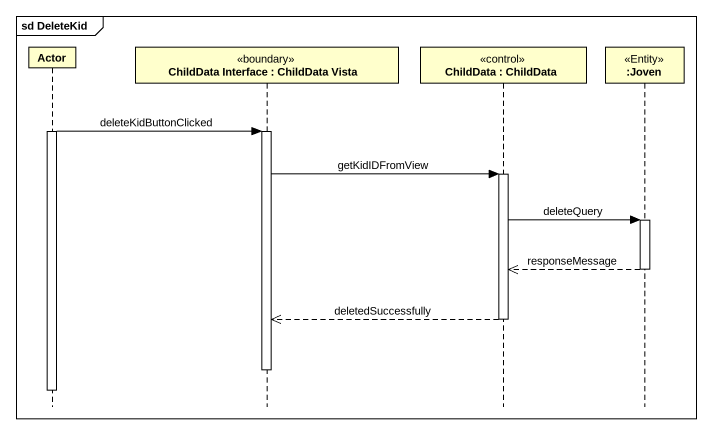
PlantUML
@startuml
mainframe sd DeleteKid
hide footbox
participant "Actor" as Actor_
participant "ChildData Interface : ChildData Vista" as ChildData_Interface <<boundary>>
participant "ChildData : ChildData" as ChildData <<control>>
participant ":Joven" as Joven <<Entity>>

activate Actor_
Actor_ -> ChildData_Interface : deleteKidButtonClicked
activate ChildData_Interface
ChildData_Interface -> ChildData : getKidIDFromView
activate ChildData
ChildData -> Joven : deleteQuery
activate Joven
Joven -->> ChildData : responseMessage
deactivate Joven
ChildData -->> ChildData_Interface : deletedSuccessfully
deactivate ChildData
deactivate ChildData_Interface
deactivate Actor_
@enduml
